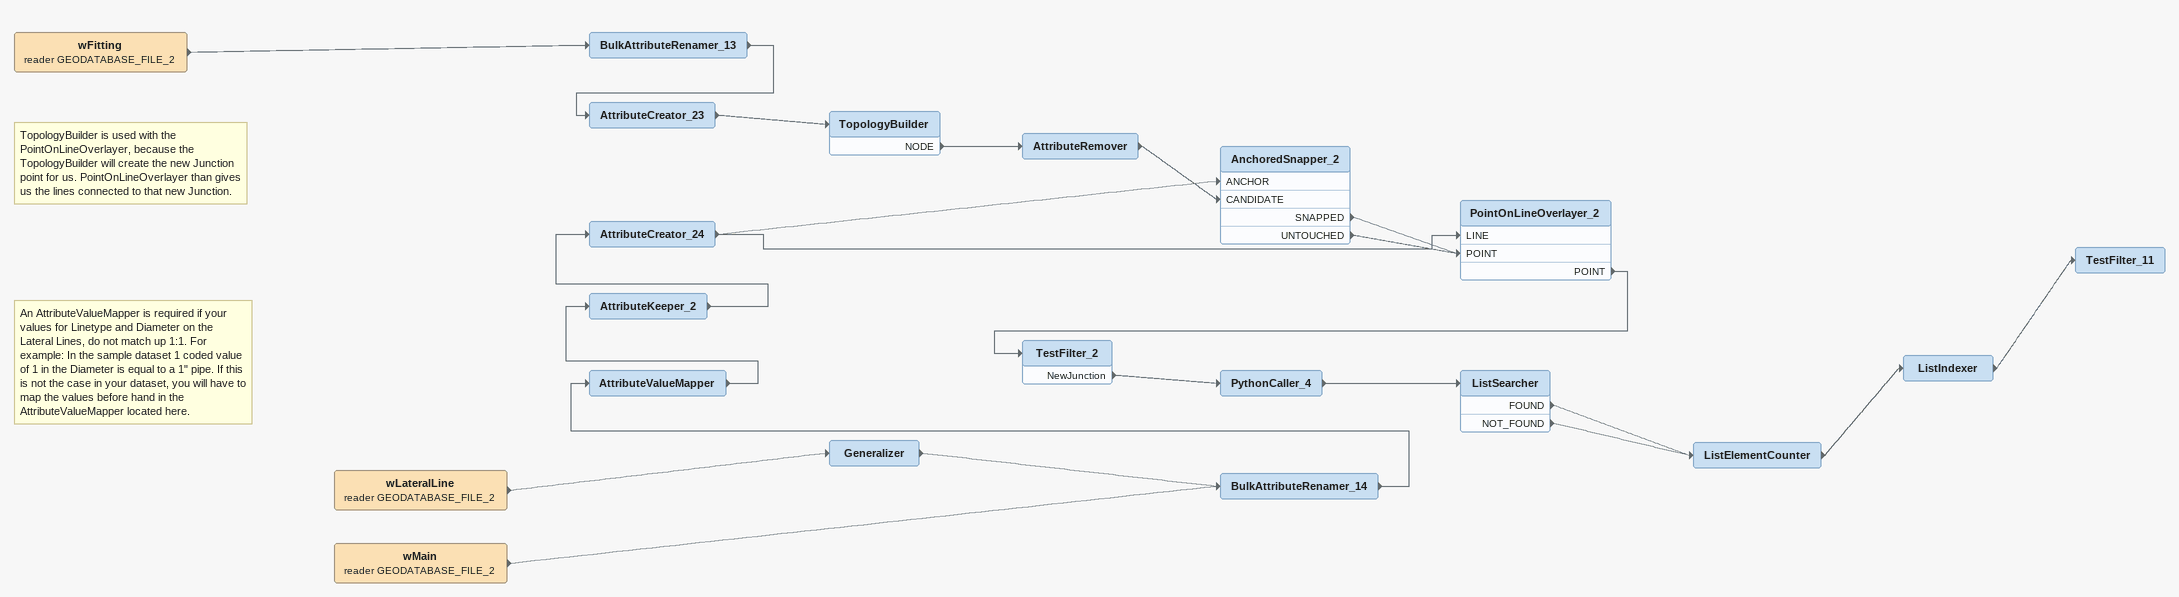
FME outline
wFitting (reader GEODATABASE_FILE_2)
    -> BulkAttributeRenamer_13
BulkAttributeRenamer_13
    -> AttributeCreator_23
AttributeCreator_23
    -> TopologyBuilder
Note: TopologyBuilder is used with the PointOnLineOverlayer, because the TopologyBuilder will create the new Junction point for us. PointOnLineOverlayer than gives us the lines connected to that new Junction.
TopologyBuilder
    NODE -> AttributeRemover
AttributeRemover
    -> AnchoredSnapper_2 [CANDIDATE]
wLateralLine (reader GEODATABASE_FILE_2)
    -> Generalizer
Generalizer
    -> BulkAttributeRenamer_14
wMain (reader GEODATABASE_FILE_2)
    -> BulkAttributeRenamer_14
BulkAttributeRenamer_14
    -> AttributeValueMapper
Note: An AttributeValueMapper is required if your values for Linetype and Diameter on the Lateral Lines, do not match up 1:1. For example: In the sample dataset 1 coded value of 1 in the Diameter is equal to a 1" pipe. If this is not the case in your dataset, you will have to map the values before hand in the AttributeValueMapper located here.
AttributeValueMapper
    -> AttributeKeeper_2
AttributeKeeper_2
    -> AttributeCreator_24
AttributeCreator_24
    -> PointOnLineOverlayer_2 [LINE]
    -> AnchoredSnapper_2 [ANCHOR]
AnchoredSnapper_2
    SNAPPED -> PointOnLineOverlayer_2 [POINT]
    UNTOUCHED -> PointOnLineOverlayer_2 [POINT]
PointOnLineOverlayer_2
    POINT -> TestFilter_2
TestFilter_2
    NewJunction -> PythonCaller_4
PythonCaller_4
    -> ListSearcher
ListSearcher
    FOUND -> ListElementCounter
    NOT_FOUND -> ListElementCounter
ListElementCounter
    -> ListIndexer
ListIndexer
    -> TestFilter_11
TestFilter_11
